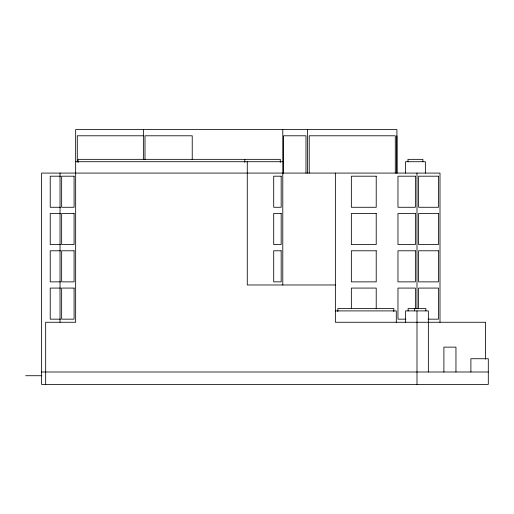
<?xml version="1.0" encoding="UTF-8"?>
<svg xmlns="http://www.w3.org/2000/svg" width="514" height="514" viewBox="0 0 514 514"><rect width="100%" height="100%" fill="white"/><g stroke="black" fill="none" stroke-linecap="round" stroke-linejoin="round"><path stroke-width="0.77" d="M396.911 135.792L396.911 173.083L396.911 129.573L75.667 129.573L75.654 322.265L45.669 322.265L45.669 384.427M143.374 135.792L77.286 135.792L77.286 161.974M75.667 161.717L282.79 161.717M60.549 176.193L50.224 176.193L50.224 207.27L60.549 207.27M60.549 213.49L50.224 213.49L50.224 244.568L60.549 244.568M60.549 250.787L50.224 250.787L50.224 281.865L60.549 281.865M335.366 284.974L247.273 284.974L247.273 161.717M60.549 288.078L50.224 288.078L50.224 319.162L60.549 319.162M335.366 310.899L396.3 310.899L396.3 322.265M405.88 319.162L397.971 319.162L397.971 288.078L415.376 288.078L415.376 308.798M428.156 319.162L438.493 319.162L438.493 288.078L418.608 288.078L418.608 308.798M41.621 371.995L488.3 371.995M25.7 375.721L41.897 375.721M485.582 359.164L485.582 322.265L335.366 322.265L335.366 173.083M470.895 371.995L470.895 358.733L488.3 358.733L488.3 384.427L41.621 384.427L41.621 173.083L439.997 173.083L439.997 322.265M455.957 371.995L455.957 347.13L443.897 347.13L443.897 371.995M428.355 371.995L428.355 310.899L405.623 310.899L405.623 322.265M425.868 310.899L425.868 308.528L408.11 308.528L408.11 310.899M425.374 173.083L425.374 161.717L405.482 161.717L405.482 173.083M422.887 161.717L422.887 159.346L407.968 159.346L407.968 161.717M416.989 173.083L416.989 308.798M416.989 310.899L416.989 384.427M414.502 308.528L414.502 310.899M395.292 173.083L395.292 135.792L309.216 135.792L309.216 173.083M393.814 311.587L393.814 308.528L337.852 308.528L337.852 311.587M376.216 308.798L376.216 288.078L351.351 288.078L351.351 308.798M307.603 129.573L307.603 173.083M305.984 173.083L305.984 135.792L283.606 135.792L283.606 173.083M282.79 129.573L282.79 284.974M280.303 162.405L280.303 159.346L78.154 159.346L78.154 162.405M244.786 159.346L244.786 162.405M192.23 159.597L192.23 135.792L144.993 135.792L144.993 159.597M143.374 129.573L143.374 159.636M60.035 173.083L60.035 322.265M74.087 176.193L61.654 176.193L61.654 207.27L74.087 207.27L74.087 176.193M281.171 176.193L273.711 176.193L273.711 207.27L281.171 207.27L281.171 176.193M376.216 176.193L351.351 176.193L351.351 207.27L376.216 207.27L376.216 176.193M415.376 176.193L397.971 176.193L397.971 207.27L415.376 207.27L415.376 176.193M438.493 176.193L418.608 176.193L418.608 207.27L438.493 207.27L438.493 176.193M74.087 213.49L61.654 213.49L61.654 244.568L74.087 244.568L74.087 213.49M281.171 213.49L273.711 213.49L273.711 244.568L281.171 244.568L281.171 213.49M376.216 213.49L351.351 213.49L351.351 244.568L376.216 244.568L376.216 213.49M415.376 213.49L397.971 213.49L397.971 244.568L415.376 244.568L415.376 213.49M438.493 213.49L418.608 213.49L418.608 244.568L438.493 244.568L438.493 213.49M74.087 250.787L61.654 250.787L61.654 281.865L74.087 281.865L74.087 250.787M281.171 250.787L273.711 250.787L273.711 281.865L281.171 281.865L281.171 250.787M376.216 250.787L351.351 250.787L351.351 281.865L376.216 281.865L376.216 250.787M415.376 250.787L397.971 250.787L397.971 281.865L415.376 281.865L415.376 250.787M438.493 250.787L418.608 250.787L418.608 281.865L438.493 281.865L438.493 250.787M74.087 288.078L61.654 288.078L61.654 319.162L74.087 319.162L74.087 288.078"/></g></svg>
